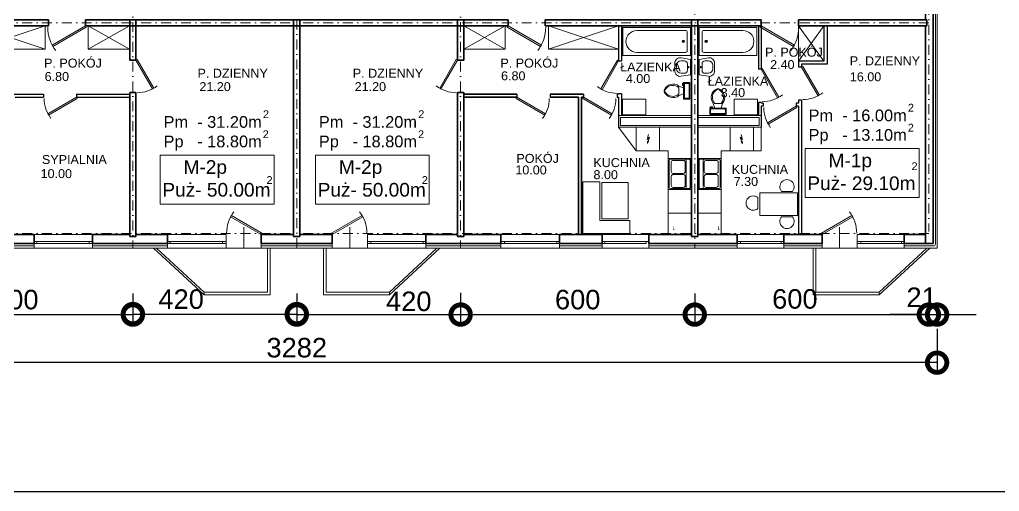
# Model space of a CAD drawing. Header units: millimetres. Extents: x 1319 to 32981, y -1505 to 15285.
# Drawn here: x 28264 to 30775, y 8233 to 9442 of the extents above; entities that cross this region are included whole.
import ezdxf

# ---------------------------------------------------------------- set-up
doc = ezdxf.new("R2010")
doc.units = ezdxf.units.MM
doc.header["$MEASUREMENT"] = 0
doc.header["$PDMODE"] = 2
doc.linetypes.add('DASHDOTX2', pattern=[50.8, 25.4, -12.7, 0, -12.7])
doc.layers.get('0').update_dxf_attribs({"lineweight": 5})
for name, color, linetype, lineweight in [('Ocieplenie', 6, 'Continuous', 5), ('Okna', 7, 'Continuous', 9), ('Okna c.', 7, 'Continuous', 5), ('OPIS', 7, 'Continuous', 9), ('Osie', 1, 'DASHDOTX2', 5), ('Piony', 1, 'Continuous', 18), ('Scianki', 34, 'Continuous', 25), ('Urządzenia', 160, 'Continuous', 5), ('Wymiary', 102, 'Continuous', 9), ('Wypełnienie', 7, 'Continuous', 5), ('Ściany k.', 7, 'Continuous', 35)]:
    doc.layers.add(name, color=color, linetype=linetype, lineweight=lineweight)
doc.layers.add('Ramka', color=7, linetype='Continuous', plot=False)
doc.styles.get("Standard").update_dxf_attribs({"font": 'ARIAL.TTF'})
doc.linetypes.add('BATTING', pattern='A,0.00254,-2.54,[134,ltypeshp.shx,S=2.54,R=0,X=-2.54,Y=0],-5.08,[134,ltypeshp.shx,S=2.54,R=180,X=2.54,Y=0],-2.54', length=10.16254)
doc.dimstyles.new('ISO-25', dxfattribs={"dimscale": 20, "dimtxt": 2.5, "dimasz": 5, "dimexe": 1.25, "dimexo": 0.625, "dimtad": 1, "dimtxsty": 'Standard', "dimblk": 'DOTSMALL', "dimcen": 2.5, "dimadec": 0, "dimazin": 0, "dimtfac": 1, "dimtmove": 0, "dimatfit": 3, "dimfxl": 0, "dimarcsym": 0})

# ---------------------------------------------------------------- blocks, each defined once
blk = doc.blocks.new('_DotSmall')
at = {"color": 0, "const_width": 0.5}
blk.add_lwpolyline([(-0.0625, 0, 1), (0.0625, 0, 1)], format="xyb", close=True, dxfattribs=at)
blk = doc.blocks.new('*D42')
at = {"layer": 'Defpoints', "color": 0}
for p in [(27333.2, 8665.6), (30615.2, 8662.3), (27333.2, 8562.7)]:
    blk.add_point(p, dxfattribs=at)
at = {"layer": 'Wymiary', "color": 0, "lineweight": -2}
for p, q in [((27333.2, 8653.1), (27333.2, 8537.7)), ((30615.2, 8649.8), (30615.2, 8537.7)), ((30615.2, 8562.7), (27333.2, 8562.7))]:
    blk.add_line(p, q, dxfattribs=at)
at = {"layer": 'Wymiary', "color": 0, "lineweight": -2, "xscale": 100, "yscale": 100, "zscale": 100, "rotation": 180}
blk.add_blockref('_DotSmall', (27333.2, 8562.7), dxfattribs=at)
at = {"layer": 'Wymiary', "color": 0, "lineweight": -2, "xscale": 100, "yscale": 100, "zscale": 100}
blk.add_blockref('_DotSmall', (30615.2, 8562.7), dxfattribs=at)
at = {"layer": 'Wymiary', "color": 0, "insert": (28974.2, 8600.8), "char_height": 50, "attachment_point": 5}
blk.add_mtext('3282', dxfattribs=at)
blk = doc.blocks.new('*D43')
at = {"layer": 'Defpoints', "color": 0}
for p in [(27954.2, 8774.1), (28554.2, 8752.6), (28554.2, 8686)]:
    blk.add_point(p, dxfattribs=at)
at = {"layer": 'Wymiary', "color": 0, "lineweight": -2}
for p, q in [((27954.2, 8761.6), (27954.2, 8661)), ((28554.2, 8740.1), (28554.2, 8661)), ((27954.2, 8686), (28554.2, 8686))]:
    blk.add_line(p, q, dxfattribs=at)
at = {"layer": 'Wymiary', "color": 0, "lineweight": -2, "xscale": 100, "yscale": 100, "zscale": 100, "rotation": 180}
blk.add_blockref('_DotSmall', (27954.2, 8686), dxfattribs=at)
at = {"layer": 'Wymiary', "color": 0, "lineweight": -2, "xscale": 100, "yscale": 100, "zscale": 100}
blk.add_blockref('_DotSmall', (28554.2, 8686), dxfattribs=at)
at = {"layer": 'Wymiary', "color": 0, "insert": (28254.2, 8724.1), "char_height": 50, "attachment_point": 5}
blk.add_mtext('600', dxfattribs=at)
blk = doc.blocks.new('Door - Right Hung 36 in.')
blk.add_lwpolyline([(-0.75, -1.3), (0, 0), (-31.18, 18), (-31.93, 16.7)], close=True)
blk.add_arc((0, 0), 36, 142.68987, 180)
blk = doc.blocks.new('*D53')
at = {"layer": 'Defpoints', "color": 0}
for p in [(29994.2, 8752.6), (30594.2, 8719.5), (30594.2, 8686)]:
    blk.add_point(p, dxfattribs=at)
at = {"layer": 'Wymiary', "color": 0, "lineweight": -2}
for p, q in [((29994.2, 8740.1), (29994.2, 8661)), ((30594.2, 8707), (30594.2, 8661)), ((29994.2, 8686), (30594.2, 8686))]:
    blk.add_line(p, q, dxfattribs=at)
at = {"layer": 'Wymiary', "color": 0, "lineweight": -2, "xscale": 100, "yscale": 100, "zscale": 100, "rotation": 180}
blk.add_blockref('_DotSmall', (29994.2, 8686), dxfattribs=at)
at = {"layer": 'Wymiary', "color": 0, "lineweight": -2, "xscale": 100, "yscale": 100, "zscale": 100}
blk.add_blockref('_DotSmall', (30594.2, 8686), dxfattribs=at)
at = {"layer": 'Wymiary', "color": 0, "insert": (30250.8, 8725.8), "char_height": 50, "attachment_point": 5}
blk.add_mtext('600', dxfattribs=at)
blk = doc.blocks.new('*D54')
at = {"layer": 'Defpoints', "color": 0}
for p in [(29394.2, 8754.4), (29994.2, 8752.6), (29994.2, 8686)]:
    blk.add_point(p, dxfattribs=at)
at = {"layer": 'Wymiary', "color": 0, "lineweight": -2}
for p, q in [((29394.2, 8741.9), (29394.2, 8661)), ((29994.2, 8740.1), (29994.2, 8661)), ((29394.2, 8686), (29994.2, 8686))]:
    blk.add_line(p, q, dxfattribs=at)
at = {"layer": 'Wymiary', "color": 0, "lineweight": -2, "xscale": 100, "yscale": 100, "zscale": 100, "rotation": 180}
blk.add_blockref('_DotSmall', (29394.2, 8686), dxfattribs=at)
at = {"layer": 'Wymiary', "color": 0, "lineweight": -2, "xscale": 100, "yscale": 100, "zscale": 100}
blk.add_blockref('_DotSmall', (29994.2, 8686), dxfattribs=at)
at = {"layer": 'Wymiary', "color": 0, "insert": (29694.2, 8724.1), "char_height": 50, "attachment_point": 5}
blk.add_mtext('600', dxfattribs=at)
blk = doc.blocks.new('*D55')
at = {"layer": 'Defpoints', "color": 0}
for p in [(28554.2, 8752.6), (28974.2, 8752.6), (28974.2, 8687.3)]:
    blk.add_point(p, dxfattribs=at)
at = {"layer": 'Wymiary', "color": 0, "lineweight": -2}
for p, q in [((28554.2, 8740.1), (28554.2, 8662.3)), ((28974.2, 8740.1), (28974.2, 8662.3)), ((28554.2, 8687.3), (28974.2, 8687.3))]:
    blk.add_line(p, q, dxfattribs=at)
at = {"layer": 'Wymiary', "color": 0, "lineweight": -2, "xscale": 100, "yscale": 100, "zscale": 100, "rotation": 180}
blk.add_blockref('_DotSmall', (28554.2, 8687.3), dxfattribs=at)
at = {"layer": 'Wymiary', "color": 0, "lineweight": -2, "xscale": 100, "yscale": 100, "zscale": 100}
blk.add_blockref('_DotSmall', (28974.2, 8687.3), dxfattribs=at)
at = {"layer": 'Wymiary', "color": 0, "insert": (28677.9, 8725.3), "char_height": 50, "attachment_point": 5}
blk.add_mtext('420', dxfattribs=at)
blk = doc.blocks.new('*D56')
at = {"layer": 'Defpoints', "color": 0}
for p in [(28974.2, 8752.6), (29394.2, 8754.4), (29394.2, 8686)]:
    blk.add_point(p, dxfattribs=at)
at = {"layer": 'Wymiary', "color": 0, "lineweight": -2}
for p, q in [((28974.2, 8740.1), (28974.2, 8661)), ((29394.2, 8741.9), (29394.2, 8661)), ((28974.2, 8686), (29394.2, 8686))]:
    blk.add_line(p, q, dxfattribs=at)
at = {"layer": 'Wymiary', "color": 0, "lineweight": -2, "xscale": 100, "yscale": 100, "zscale": 100, "rotation": 180}
blk.add_blockref('_DotSmall', (28974.2, 8686), dxfattribs=at)
at = {"layer": 'Wymiary', "color": 0, "lineweight": -2, "xscale": 100, "yscale": 100, "zscale": 100}
blk.add_blockref('_DotSmall', (29394.2, 8686), dxfattribs=at)
at = {"layer": 'Wymiary', "color": 0, "insert": (29261.2, 8719.7), "char_height": 50, "attachment_point": 5}
blk.add_mtext('420', dxfattribs=at)
blk = doc.blocks.new('Toilet - top')
for p, q in [((-10, -8.5), (-8, -8.5)), ((-10, -9.5), (-10, -8.5)), ((-7, -9.5), (-10, -9.5)), ((-8, -8.5), (-8, -8)), ((-7, -8), (-7, -9.5)), ((-4, -8), (-6, -14)), ((4, -8), (6, -14)), ((9.5, -6), (9.5, -2)), ((4, -14), (-4, -14))]:
    blk.add_line(p, q)
blk.add_lwpolyline([(10.5, -8), (10.5, 0), (-10.5, 0), (-10.5, -8)], close=True)
for points in [[(-9.5, -2), (-9.5, -6)], [(8.5, -1), (-8.5, -1)], [(-8.5, -7), (8.5, -7)]]:
    blk.add_lwpolyline(points)
for centre, radius, start, end in [((-8.6, -1.9), 0.884, 81.8699, 188.1301), ((-8.6, -6.1), 0.884, 171.8699, 278.1301), ((8.6, -1.9), 0.884, 351.8699, 98.1301), ((8.6, -6.1), 0.884, 261.8699, 8.1301), ((3.5, -21.6), 12.2, 141.4691, 247.9714), ((4.2, -21.8), 11.3, 136.3677, 238.9468), ((-3.5, -21.6), 12.2, 292.0284, 38.5307), ((-4.2, -21.8), 11.3, 301.053, 43.6321), ((0, -27.9), 4, 245.7318, 294.2682), ((0, -29), 4, 254.8605, 285.1395)]:
    blk.add_arc(centre, radius, start, end)
blk = doc.blocks.new('*D59')
at = {"layer": 'Defpoints', "color": 0}
for p in [(30615.2, 8717.8), (30594.2, 8713.3), (30615.2, 8686)]:
    blk.add_point(p, dxfattribs=at)
at = {"layer": 'Wymiary', "color": 0, "lineweight": -2}
for p, q in [((30594.2, 8700.8), (30594.2, 8661)), ((30615.2, 8705.3), (30615.2, 8661)), ((30594.2, 8686), (30494.2, 8686)), ((30594.2, 8686), (30615.2, 8686)), ((30615.2, 8686), (30715.2, 8686))]:
    blk.add_line(p, q, dxfattribs=at)
at = {"layer": 'Wymiary', "color": 0, "lineweight": -2, "xscale": 100, "yscale": 100, "zscale": 100}
blk.add_blockref('_DotSmall', (30594.2, 8686), dxfattribs=at)
at = {"layer": 'Wymiary', "color": 0, "lineweight": -2, "xscale": 100, "yscale": 100, "zscale": 100, "rotation": 180}
blk.add_blockref('_DotSmall', (30615.2, 8686), dxfattribs=at)
at = {"layer": 'Wymiary', "color": 0, "insert": (30575.6, 8730.5), "char_height": 50, "attachment_point": 5}
blk.add_mtext('21', dxfattribs=at)

msp = doc.modelspace()

# ---------------------------------------------------------------- linework, layer by layer
at = {"layer": 'Ocieplenie', "linetype": 'BATTING', "ltscale": 0.4}
msp.add_line((30611.036, 9465.249), (30611.036, 8866.881), dxfattribs=at)
at = {"layer": 'Ocieplenie'}
for p, q in [((30615.162, 8856.245), (30615.162, 9465.249)), ((28300.93, 8868.245), (28300.93, 8856.245)), ((28450.93, 8868.245), (28450.93, 8856.245)), ((28643.166, 8868.245), (28643.166, 8856.245)), ((28883.166, 8868.245), (28883.166, 8856.245)), ((29065.158, 8868.245), (29065.158, 8856.245)), ((29305.158, 8868.245), (29305.158, 8856.245)), ((29497.393, 8868.245), (29497.393, 8856.245)), ((29647.393, 8868.245), (29647.393, 8856.245)), ((29756.641, 8868.245), (29756.641, 8856.245)), ((29876.641, 8868.245), (29876.641, 8856.245)), ((30102.748, 8868.245), (30102.748, 8856.245)), ((30222.748, 8868.245), (30222.748, 8856.245)), ((30320.526, 8868.245), (30320.526, 8856.245)), ((30530.526, 8868.245), (30530.526, 8856.245)), ((28191.682, 8856.245), (28300.93, 8856.245)), ((28450.93, 8856.245), (28643.166, 8856.245)), ((28883.166, 8856.245), (29065.158, 8856.245)), ((29497.393, 8856.245), (29305.158, 8856.245)), ((29756.641, 8856.245), (29647.393, 8856.245)), ((30102.748, 8856.245), (29876.641, 8856.245)), ((30320.526, 8856.245), (30222.748, 8856.245)), ((30615.162, 8856.245), (30530.526, 8856.245))]:
    msp.add_line(p, q, dxfattribs=at)
at = {"layer": 'Ocieplenie', "linetype": 'BATTING', "ltscale": 0.5}
for p, q in [((28191.682, 8861.881), (28300.93, 8861.881)), ((28450.93, 8861.881), (28643.166, 8861.881)), ((28883.166, 8861.881), (29065.158, 8861.881)), ((29305.158, 8861.881), (29497.393, 8861.881)), ((29647.393, 8861.881), (29756.641, 8861.881)), ((29876.641, 8861.881), (30102.748, 8861.881)), ((30222.748, 8861.881), (30320.526, 8861.881)), ((30530.526, 8861.881), (30606.036, 8861.881))]:
    msp.add_line(p, q, dxfattribs=at)
at = {"layer": 'Ocieplenie', "linetype": 'BATTING', "ltscale": 0.4}
msp.add_arc((30606.036, 8866.881), 5, 270, 0, dxfattribs=at)
at = {"layer": 'Okna'}
for p, q in [((28883.166, 8856.245), (28793.166, 8856.245)), ((29065.158, 8856.245), (29155.158, 8856.245)), ((30320.526, 8856.245), (30410.526, 8856.245))]:
    msp.add_line(p, q, dxfattribs=at)
at = {"layer": 'Okna c.'}
for p, q in [((28300.93, 8891.245), (28450.93, 8891.245)), ((28643.166, 8891.245), (28793.166, 8891.245)), ((28793.166, 8891.245), (28793.166, 8856.245)), ((28838.166, 8910.548), (28838.166, 8856.245)), ((29110.158, 8910.548), (29110.158, 8856.245)), ((29305.158, 8891.245), (29155.158, 8891.245)), ((29155.158, 8891.245), (29155.158, 8856.245)), ((29647.393, 8891.245), (29497.393, 8891.245)), ((29876.641, 8891.245), (29756.641, 8891.245)), ((30222.748, 8891.245), (30102.748, 8891.245)), ((30365.526, 8910.548), (30365.526, 8856.245)), ((30410.526, 8891.245), (30410.526, 8856.245)), ((30530.526, 8891.245), (30410.526, 8891.245)), ((28300.93, 8873.245), (28450.93, 8873.245)), ((28300.93, 8868.245), (28450.93, 8868.245)), ((28307.704, 8873.245), (28307.704, 8868.245)), ((28442.04, 8873.245), (28442.04, 8868.245)), ((28643.166, 8873.245), (28793.166, 8873.245)), ((28643.166, 8868.245), (28793.166, 8868.245)), ((28649.94, 8873.245), (28649.94, 8868.245)), ((28784.276, 8873.245), (28784.276, 8868.245)), ((29305.158, 8873.245), (29155.158, 8873.245)), ((29305.158, 8868.245), (29155.158, 8868.245)), ((29164.048, 8873.245), (29164.048, 8868.245)), ((29298.384, 8873.245), (29298.384, 8868.245)), ((29647.393, 8873.245), (29497.393, 8873.245)), ((29647.393, 8868.245), (29497.393, 8868.245)), ((29506.284, 8873.245), (29506.284, 8868.245)), ((29640.619, 8873.245), (29640.619, 8868.245)), ((29876.641, 8873.245), (29756.641, 8873.245)), ((29869.868, 8868.245), (29756.641, 8868.245)), ((29763.547, 8873.245), (29763.547, 8868.245)), ((29869.868, 8873.245), (29869.868, 8868.245)), ((30222.748, 8873.245), (30102.748, 8873.245)), ((30222.748, 8868.245), (30102.748, 8868.245)), ((30111.638, 8873.245), (30111.638, 8868.245)), ((30215.974, 8873.245), (30215.974, 8868.245)), ((30530.526, 8873.245), (30410.526, 8873.245)), ((30530.526, 8868.245), (30410.526, 8868.245)), ((30419.416, 8873.245), (30419.416, 8868.245)), ((30523.752, 8873.245), (30523.752, 8868.245)), ((28300.93, 8856.245), (28450.93, 8856.245)), ((28607.414, 8856.245), (28736.76, 8736.245)), ((28614.766, 8856.245), (28736.76, 8743.065)), ((28643.166, 8856.245), (28793.166, 8856.245)), ((28898.981, 8743.245), (28898.981, 8856.245)), ((28905.981, 8736.245), (28905.981, 8856.245)), ((29042.342, 8736.245), (29042.342, 8856.245)), ((29049.342, 8743.245), (29049.342, 8856.245)), ((29305.158, 8856.245), (29155.158, 8856.245)), ((29340.91, 8856.245), (29211.564, 8736.245)), ((29333.558, 8856.245), (29211.564, 8743.065)), ((29647.393, 8856.245), (29497.393, 8856.245)), ((29876.641, 8856.245), (29756.641, 8856.245)), ((30222.748, 8856.245), (30102.748, 8856.245)), ((30297.711, 8736.245), (30297.711, 8856.245)), ((30304.711, 8743.245), (30304.711, 8856.245)), ((30530.526, 8856.245), (30410.526, 8856.245)), ((30596.278, 8856.245), (30466.932, 8736.245)), ((30588.926, 8856.245), (30466.932, 8743.065)), ((28736.76, 8743.245), (28898.981, 8743.245)), ((29211.564, 8743.245), (29049.342, 8743.245)), ((30466.932, 8743.245), (30304.711, 8743.245)), ((28736.76, 8736.245), (28905.981, 8736.245)), ((29211.564, 8736.245), (29042.342, 8736.245)), ((30466.932, 8736.245), (30297.711, 8736.245))]:
    msp.add_line(p, q, dxfattribs=at)
at = {"layer": 'Osie'}
for p, q in [((28554.162, 10454.245), (28554.162, 8856.245)), ((29394.162, 10454.245), (29394.162, 8856.245)), ((29994.162, 10192.245), (29994.162, 8856.245)), ((30594.162, 10192.245), (30594.162, 8899.245)), ((28974.162, 9442.245), (28974.162, 8856.245)), ((27354.162, 9434.245), (28982.162, 9434.245)), ((30594.162, 9434.245), (28966.162, 9434.245)), ((27354.162, 8894.245), (28966.162, 8894.245)), ((30594.162, 8894.245), (28982.162, 8894.245))]:
    msp.add_line(p, q, dxfattribs=at)
at = {"layer": 'Piony'}
for p, q in [((29799.162, 9196.245), (29986.162, 9196.245)), ((29804.162, 9191.245), (29986.162, 9191.245)), ((29804.162, 9191.245), (29804.162, 9171.245)), ((30164.162, 9196.245), (30002.162, 9196.245)), ((30159.162, 9191.245), (30002.162, 9191.245)), ((30159.162, 9191.245), (30159.162, 9171.245)), ((29799.162, 9166.245), (29986.162, 9166.245)), ((29804.162, 9171.245), (29986.162, 9171.245)), ((30159.162, 9171.245), (30002.162, 9171.245)), ((30164.162, 9166.245), (30002.162, 9166.245))]:
    msp.add_line(p, q, dxfattribs=at)
at = {"layer": 'Ramka'}
msp.add_lwpolyline([(22989.98, 8232.53), (32980.628, 8232.53), (32980.628, 15285.103), (22989.98, 15285.103)], close=True, dxfattribs=at)
at = {"layer": 'Scianki'}
for p, q in [((29799.162, 9426.245), (29799.162, 9336.293)), ((29806.162, 9426.245), (29806.162, 9336.293)), ((30157.162, 9426.245), (30157.162, 9315.156)), ((30164.162, 9426.245), (30164.162, 9315.156)), ((30325.162, 9426.245), (30325.162, 9336.245)), ((30333.162, 9426.245), (30333.162, 9328.245)), ((29799.162, 9336.293), (29806.162, 9336.293)), ((30325.162, 9336.245), (30260.162, 9336.245)), ((30260.162, 9336.245), (30260.162, 9320.79)), ((30268.162, 9320.79), (30260.162, 9320.79)), ((30333.162, 9328.245), (30268.162, 9328.245)), ((30268.162, 9328.245), (30268.162, 9320.79)), ((30164.162, 9315.156), (30157.162, 9315.156)), ((28239.293, 9251.245), (28325.032, 9251.245)), ((28252.162, 9243.245), (28325.032, 9243.245)), ((28325.032, 9251.245), (28325.032, 9243.245)), ((28410.032, 9251.245), (28546.162, 9251.245)), ((28410.032, 9251.245), (28410.032, 9243.245)), ((28410.032, 9243.245), (28546.162, 9243.245)), ((29538.291, 9251.245), (29538.291, 9243.245)), ((29623.291, 9251.245), (29623.291, 9243.245)), ((29709.031, 9251.245), (29709.031, 9243.245)), ((29795.031, 9251.245), (29795.031, 9243.245)), ((29795.031, 9251.245), (29799.162, 9251.245)), ((29795.031, 9243.245), (29799.162, 9243.245)), ((29799.162, 9253.156), (29806.162, 9253.156)), ((29799.162, 9253.156), (29799.162, 9251.245)), ((29799.162, 9243.245), (29799.162, 9166.245)), ((29806.162, 9253.156), (29806.162, 9196.245)), ((30157.162, 9230.156), (30157.162, 9196.245)), ((30164.162, 9230.156), (30157.162, 9230.156)), ((30164.162, 9230.156), (30164.162, 9228.245)), ((30169.293, 9228.245), (30164.162, 9228.245)), ((30169.293, 9220.245), (30164.162, 9220.245)), ((30164.162, 9220.245), (30164.162, 9166.245)), ((30169.293, 9228.245), (30169.293, 9220.245)), ((30254.293, 9228.245), (30254.293, 9220.245)), ((30260.162, 9228.245), (30254.293, 9228.245)), ((30260.162, 9220.245), (30254.293, 9220.245)), ((30260.162, 9235.79), (30260.162, 9228.245)), ((30268.162, 9235.79), (30260.162, 9235.79)), ((30260.162, 9220.245), (30260.162, 8891.245)), ((30268.162, 9235.79), (30268.162, 8891.245)), ((30268.162, 9235.79), (30268.162, 9233.879))]:
    msp.add_line(p, q, dxfattribs=at)
at = {"layer": 'Urządzenia'}
for p, q in [((28149.162, 9366.245), (28329.162, 9426.245)), ((28149.162, 9426.245), (28329.162, 9366.245)), ((28439.811, 9426.245), (28545.928, 9366.245)), ((28439.811, 9366.245), (28545.928, 9426.245)), ((29508.512, 9366.245), (29402.396, 9426.245)), ((29508.512, 9426.245), (29402.396, 9366.245)), ((29799.162, 9426.245), (29619.162, 9366.245)), ((29799.162, 9366.245), (29619.162, 9426.245)), ((30325.162, 9426.245), (30260.162, 9336.245)), ((30260.162, 9426.245), (30325.162, 9336.245)), ((30260.162, 9370.876), (30260.162, 9426.245)), ((29966.883, 9386.445), (29962.883, 9386.445)), ((29964.883, 9384.445), (29964.883, 9388.445)), ((30021.441, 9386.445), (30025.441, 9386.445)), ((30023.441, 9384.445), (30023.441, 9388.445)), ((30260.162, 9336.245), (30260.162, 9370.876)), ((29983.002, 9340.353), (29959.179, 9344.513)), ((30005.322, 9340.353), (30029.145, 9344.513)), ((29943.476, 9329.99), (29943.28, 9320.854)), ((29943.401, 9311.718), (29943.28, 9320.854)), ((29947.562, 9320.837), (29947.544, 9316.314)), ((29947.562, 9320.837), (29947.581, 9325.36)), ((29967.787, 9336.798), (29959.147, 9336.833)), ((29975.368, 9312.36), (29975.402, 9320.723)), ((29975.436, 9329.086), (29975.402, 9320.723)), ((29983.002, 9301.059), (29983.002, 9340.353)), ((30005.322, 9301.059), (30005.322, 9340.353)), ((30012.888, 9329.086), (30012.922, 9320.723)), ((30012.956, 9312.36), (30012.922, 9320.723)), ((30020.536, 9336.798), (30029.176, 9336.833)), ((30040.761, 9320.837), (30040.743, 9325.36)), ((30040.761, 9320.837), (30040.78, 9316.314)), ((30044.848, 9329.99), (30045.044, 9320.854)), ((30044.922, 9311.718), (30045.044, 9320.854)), ((29983.002, 9301.059), (29958.985, 9297.067)), ((29967.656, 9304.712), (29959.016, 9304.747)), ((30005.322, 9301.059), (30029.338, 9297.067)), ((30020.667, 9304.712), (30029.307, 9304.747)), ((29843.863, 9106.245), (29799.162, 9166.245)), ((29843.863, 9166.245), (29843.863, 9106.245)), ((29903.863, 9166.245), (29903.863, 9106.245)), ((30085.162, 9166.245), (30085.162, 9106.245)), ((30145.162, 9166.245), (30145.162, 9106.245)), ((30164.162, 9166.245), (30164.162, 9106.245)), ((29875.583, 9147.65), (29872.426, 9134.723)), ((29872.426, 9134.723), (29878.109, 9140.714)), ((29878.109, 9140.714), (29872.741, 9124.633)), ((30110.916, 9140.714), (30116.284, 9124.633)), ((30116.6, 9134.723), (30110.916, 9140.714)), ((30113.442, 9147.65), (30116.6, 9134.723)), ((29872.741, 9124.633), (29873.399, 9130.89)), ((29875.937, 9129.94), (29872.741, 9124.633)), ((29873.399, 9130.89), (29875.937, 9129.94)), ((30115.626, 9130.89), (30113.088, 9129.94)), ((30113.088, 9129.94), (30116.284, 9124.633)), ((30116.284, 9124.633), (30115.626, 9130.89)), ((29843.863, 9106.245), (29926.162, 9106.245)), ((29926.162, 9106.245), (29926.162, 8891.245)), ((30062.162, 9106.245), (30062.162, 8891.245)), ((30164.162, 9106.245), (30062.162, 9106.245)), ((29926.162, 9086.245), (29926.162, 9006.95)), ((29985.633, 9086.245), (29926.162, 9086.245)), ((29928.641, 9081.289), (29928.641, 9011.905)), ((29979.687, 9084.262), (29931.614, 9084.262)), ((29934.092, 9053.056), (29934.092, 9076.349)), ((29939.047, 9081.304), (29964.819, 9081.304)), ((29969.774, 9076.349), (29969.774, 9053.056)), ((29972.252, 9011.905), (29972.252, 9081.289)), ((29982.66, 9011.905), (29982.66, 9081.289)), ((29984.642, 9006.95), (29984.642, 9086.245)), ((29985.633, 9006.95), (29985.633, 9086.245)), ((30002.69, 9006.95), (30002.69, 9086.245)), ((30002.69, 9086.245), (30062.162, 9086.245)), ((30003.681, 9006.95), (30003.681, 9086.245)), ((30005.664, 9011.905), (30005.664, 9081.289)), ((30008.637, 9084.262), (30056.709, 9084.262)), ((30016.071, 9011.905), (30016.071, 9081.289)), ((30018.549, 9076.349), (30018.549, 9053.056)), ((30049.276, 9081.304), (30023.505, 9081.304)), ((30054.232, 9053.056), (30054.232, 9076.349)), ((30059.683, 9081.289), (30059.683, 9011.905)), ((30062.162, 9086.245), (30062.162, 9006.95)), ((29934.092, 9017.109), (29934.092, 9040.402)), ((29964.819, 9048.1), (29939.047, 9048.1)), ((29939.047, 9045.358), (29964.819, 9045.358)), ((29969.774, 9040.402), (29969.774, 9017.109)), ((30018.549, 9040.402), (30018.549, 9017.109)), ((30023.505, 9048.1), (30049.276, 9048.1)), ((30049.276, 9045.358), (30023.505, 9045.358)), ((30054.232, 9017.109), (30054.232, 9040.402)), ((29926.162, 9006.95), (29985.633, 9006.95)), ((29931.614, 9008.932), (29969.279, 9008.932)), ((29964.819, 9012.153), (29939.047, 9012.153)), ((29979.687, 9008.932), (29969.279, 9008.932)), ((30062.162, 9006.95), (30002.69, 9006.95)), ((30008.637, 9008.932), (30019.045, 9008.932)), ((30056.709, 9008.932), (30019.045, 9008.932)), ((30023.505, 9012.153), (30049.276, 9012.153)), ((30244.558, 9001.939), (30216.531, 9001.939)), ((30155.989, 8985.821), (30155.989, 8957.794)), ((29926.162, 8946.245), (29986.162, 8946.245)), ((30062.162, 8946.245), (30002.162, 8946.245)), ((30244.558, 8936.863), (30216.531, 8936.863))]:
    msp.add_line(p, q, dxfattribs=at)
for points in [[(28149.162, 9426.245), (28329.162, 9426.245), (28329.162, 9366.245), (28149.162, 9366.245)], [(28439.811, 9426.245), (28545.928, 9426.245), (28545.928, 9366.245), (28439.811, 9366.245)], [(29508.512, 9426.245), (29402.396, 9426.245), (29402.396, 9366.245), (29508.512, 9366.245)], [(29799.162, 9426.245), (29619.162, 9426.245), (29619.162, 9366.245), (29799.162, 9366.245)], [(29982.883, 9422.445), (29982.883, 9350.445), (29809.62, 9350.445), (29809.62, 9422.445)], [(30005.441, 9422.445), (30005.441, 9350.445), (30153.704, 9350.445), (30153.704, 9422.445)], [(29868.64, 9198.551), (29808.64, 9198.551), (29808.64, 9238.551), (29868.64, 9238.551)], [(30155.093, 9198.551), (30095.093, 9198.551), (30095.093, 9238.551), (30155.093, 9238.551)], [(28623.951, 9094.722), (28915.931, 9094.722), (28915.931, 8969.074), (28623.951, 8969.074)], [(29021.951, 9094.722), (29313.932, 9094.722), (29313.932, 8969.074), (29021.951, 8969.074)], [(30277.001, 9111.487), (30568.981, 9111.487), (30568.981, 8985.838), (30277.001, 8985.838)], [(30257.646, 8998.266), (30160.646, 8998.266), (30160.646, 8940.266), (30257.646, 8940.266)]]:
    msp.add_lwpolyline(points, close=True, dxfattribs=at)
for points in [[(29845.62, 9414.445), (29970.883, 9414.445)], [(29974.883, 9410.445), (29974.883, 9362.445)], [(30013.441, 9410.445), (30013.441, 9362.445)], [(30117.704, 9414.445), (30017.441, 9414.445)], [(29970.883, 9358.445), (29845.62, 9358.445)], [(30017.441, 9358.445), (30117.704, 9358.445)], [(29750.714, 8927.287), (29750.714, 9026.49), (29707.714, 9026.49), (29707.714, 8927.287)], [(29707.714, 8927.287), (29707.714, 8894.287), (29827.764, 8894.287), (29827.764, 8927.287), (29750.714, 8927.287)]]:
    msp.add_lwpolyline(points, dxfattribs=at)
for centre, radius in [((29964.883, 9386.445), 3), ((29964.883, 9386.445), 2), ((30023.441, 9386.445), 3), ((30023.441, 9386.445), 2), ((29978.179, 9320.435), 1.634), ((30010.145, 9320.435), 1.634)]:
    msp.add_circle(centre, radius, dxfattribs=at)
for centre, radius, start, end in [((29845.62, 9386.445), 28, 90, 270), ((29971.383, 9410.945), 3.536, 351.8699, 98.1301), ((30016.941, 9410.945), 3.536, 81.8699, 188.1301), ((30117.704, 9386.445), 28, 270, 90), ((29956.799, 9331.335), 13.391, 79.761667, 185.767131), ((29971.383, 9361.945), 3.536, 261.8699, 8.1301), ((29971.383, 9361.945), 3.536, 261.8699, 8.1301), ((29971.383, 9361.945), 3.536, 261.8699, 8.1301), ((30016.941, 9361.945), 3.536, 171.8699, 278.1301), ((30016.941, 9361.945), 3.536, 171.8699, 278.1301), ((30031.525, 9331.335), 13.391, 354.232869, 100.238333), ((29959.064, 9316.267), 11.52, 179.766122, 269.766122), ((29959.1, 9325.313), 11.52, 89.766122, 179.766122), ((29967.756, 9329.118), 7.68, 359.766122, 89.766122), ((30020.567, 9329.118), 7.68, 90.233878, 180.233878), ((30029.223, 9325.313), 11.52, 0.233878, 90.233878), ((30029.26, 9316.267), 11.52, 270.233878, 0.233878), ((29956.713, 9310.263), 13.391, 173.765112, 279.770576), ((29967.688, 9312.392), 7.68, 269.766122, 359.766122), ((30020.636, 9312.392), 7.68, 180.233878, 270.233878), ((30031.611, 9310.263), 13.391, 260.229424, 6.234888), ((29939.047, 9076.349), 4.955, 89.995824, 180), ((29964.819, 9076.349), 4.956, 359.999148, 90.001732), ((30008.637, 9081.289), 2.974, 89.995911, 179.99909), ((30019.045, 9081.289), 2.974, 90.005856, 179.99909), ((30023.505, 9076.349), 4.956, 89.998268, 180.000852), ((30049.276, 9076.349), 4.955, 0, 90.004176), ((30056.709, 9081.289), 2.974, 0.000917, 89.996266), ((29939.047, 9053.056), 4.956, 180, 270.004152), ((29964.819, 9053.056), 4.956, 269.998251, 359.99867), ((30023.505, 9053.056), 4.956, 180.00133, 270.001749), ((30023.505, 9040.402), 4.956, 89.998268, 180.000852), ((30049.276, 9053.056), 4.956, 269.995848, 0), ((30049.276, 9040.402), 4.955, 0, 90.004176), ((30023.505, 9017.109), 4.956, 180.00133, 270.001749), ((30049.276, 9017.109), 4.956, 269.995848, 0), ((30230.545, 9013.838), 18.384, 319.664431, 220.335569), ((30008.637, 9011.905), 2.973, 179.997259, 270.004071), ((30019.045, 9011.905), 2.974, 179.997259, 269.994154), ((30056.709, 9011.905), 2.973, 270.003744, 0.002744), ((30144.09, 8971.808), 18.384, 49.664431, 310.335569), ((30230.545, 8924.964), 18.384, 139.664431, 40.335569)]:
    msp.add_arc(centre, radius, start, end, dxfattribs=at)
at = {"layer": 'Urządzenia', "extrusion": (0, 0, -1)}
for centre, major_axis, start_param, end_param in [((29931.614, 9081.289), (-2.103, 2.103), 5.49780315, 7.0685183), ((29969.279, 9081.289), (-2.103, 2.103), 0.78550037, 2.35617861), ((29979.687, 9081.289), (-2.103, 2.103), 0.7853268, 2.35617861), ((29939.047, 9040.402), (3.504, 3.504), 3.92699082, 5.49786003), ((29964.819, 9040.402), (-3.504, 3.504), 0.78536793, 2.35620936), ((29939.047, 9017.109), (3.504, 3.504), 2.35612202, 3.92699082), ((29964.819, 9017.109), (3.504, 3.504), 0.78542138, 2.35622502), ((29931.614, 9011.905), (2.103, 2.103), 2.35625984, 3.92703871), ((29969.279, 9011.905), (-2.103, 2.103), 2.35614665, 3.92688879), ((29979.687, 9011.905), (-2.102, 2.102), 2.35614665, 3.92706187)]:
    msp.add_ellipse(centre, major_axis=major_axis, ratio=1, start_param=start_param, end_param=end_param, dxfattribs=at)
at = {"layer": 'Wypełnienie'}
for p, q in [((28736.76, 8736.245), (28736.76, 8743.245)), ((29211.564, 8736.245), (29211.564, 8743.245)), ((30466.932, 8736.245), (30466.932, 8743.245))]:
    msp.add_line(p, q, dxfattribs=at)
msp.add_lwpolyline([(29823.893, 8931.809), (29823.893, 9024.541), (29755.893, 9024.541), (29755.893, 8931.809)], close=True, dxfattribs=at)
at = {"layer": 'Ściany k.'}
for p, q in [((27784.162, 9442.245), (28337.643, 9442.245)), ((28337.643, 9442.245), (28337.643, 9426.245)), ((28432.643, 9442.245), (28982.162, 9442.245)), ((28432.643, 9442.245), (28432.643, 9426.245)), ((28546.162, 9442.245), (28546.162, 9338.229)), ((28562.162, 9442.245), (28562.162, 9338.229)), ((28966.162, 9442.245), (28966.162, 8891.245)), ((29515.681, 9442.245), (28982.162, 9442.245)), ((28982.162, 9442.245), (28982.162, 8891.245)), ((29386.162, 9442.245), (29386.162, 9338.229)), ((29402.162, 9442.245), (29402.162, 9338.229)), ((29515.681, 9442.245), (29515.681, 9426.245)), ((30164.162, 9442.245), (29610.681, 9442.245)), ((29610.681, 9442.245), (29610.681, 9426.245)), ((29986.162, 9442.245), (29986.162, 8891.245)), ((30002.162, 9442.245), (30002.162, 8891.245)), ((30164.162, 9442.245), (30164.162, 9426.245)), ((30585.162, 9442.245), (30260.162, 9442.245)), ((30260.162, 9442.245), (30260.162, 9426.245)), ((30585.162, 9465.249), (30585.162, 9442.245)), ((30585.162, 9442.245), (30589.162, 9442.245)), ((30589.162, 9442.245), (30589.162, 9426.245)), ((30605.162, 9465.249), (30605.162, 8868.245)), ((27946.162, 9426.245), (28337.643, 9426.245)), ((28432.643, 9426.245), (28546.162, 9426.245)), ((28546.162, 9426.245), (28966.162, 9426.245)), ((29402.162, 9426.245), (28966.162, 9426.245)), ((29515.681, 9426.245), (29402.162, 9426.245)), ((29986.162, 9426.245), (29610.681, 9426.245)), ((29806.162, 9426.245), (29986.162, 9426.245)), ((30164.162, 9426.245), (29986.162, 9426.245)), ((30585.162, 9426.245), (30260.162, 9426.245)), ((30585.162, 9426.245), (30585.162, 8868.245)), ((30589.162, 9426.245), (30585.162, 9426.245)), ((28562.162, 9338.229), (28546.162, 9338.229)), ((29386.162, 9338.229), (29402.162, 9338.229)), ((28546.162, 9255.092), (28546.162, 8891.245)), ((28562.162, 9255.092), (28546.162, 9255.092)), ((28562.162, 9255.092), (28562.162, 8891.245)), ((29386.162, 9255.092), (29386.162, 8891.245)), ((29386.162, 9255.092), (29402.162, 9255.092)), ((29402.162, 9255.092), (29402.162, 8891.245)), ((29538.291, 9251.245), (29402.162, 9251.245)), ((29538.291, 9243.245), (29402.162, 9243.245)), ((29709.031, 9251.245), (29623.291, 9251.245)), ((29696.162, 9243.245), (29623.291, 9243.245)), ((29696.162, 9243.245), (29696.162, 8891.245)), ((29704.162, 9243.245), (29704.162, 8891.245)), ((29709.031, 9243.245), (29704.162, 9243.245)), ((28191.682, 8891.245), (28300.93, 8891.245)), ((28300.93, 8891.245), (28300.93, 8868.245)), ((28450.93, 8891.245), (28546.162, 8891.245)), ((28450.93, 8891.245), (28450.93, 8868.245)), ((28546.162, 8891.245), (28546.162, 8886.448)), ((28562.162, 8886.448), (28562.162, 8891.245)), ((28562.162, 8891.245), (28643.166, 8891.245)), ((28643.166, 8891.245), (28643.166, 8868.245)), ((28883.166, 8891.245), (28966.162, 8891.245)), ((28883.166, 8891.245), (28883.166, 8868.245)), ((28966.162, 8891.245), (28955.909, 8891.245)), ((28966.162, 8891.245), (28966.162, 8886.448)), ((28982.162, 8886.448), (28982.162, 8891.245)), ((28982.162, 8891.245), (28992.414, 8891.245)), ((29065.158, 8891.245), (28982.162, 8891.245)), ((29065.158, 8891.245), (29065.158, 8868.245)), ((29305.158, 8891.245), (29305.158, 8868.245)), ((29386.162, 8891.245), (29305.158, 8891.245)), ((29386.162, 8891.245), (29375.909, 8891.245)), ((29386.162, 8891.245), (29386.162, 8886.448)), ((29402.162, 8891.245), (29412.414, 8891.245)), ((29497.393, 8891.245), (29402.162, 8891.245)), ((29402.162, 8886.448), (29402.162, 8891.245)), ((29497.393, 8891.245), (29497.393, 8868.245)), ((29647.393, 8891.245), (29647.393, 8868.245)), ((29756.641, 8891.245), (29647.393, 8891.245)), ((29756.641, 8891.245), (29756.641, 8868.245)), ((29876.641, 8891.245), (29876.641, 8868.245)), ((29986.162, 8891.245), (29876.641, 8891.245)), ((29986.162, 8891.245), (29975.909, 8891.245)), ((29986.162, 8891.245), (29986.162, 8886.448)), ((30102.748, 8891.245), (30002.162, 8891.245)), ((30002.162, 8886.448), (30002.162, 8891.245)), ((30002.162, 8891.245), (30012.414, 8891.245)), ((30102.748, 8891.245), (30102.748, 8868.245)), ((30222.748, 8891.245), (30222.748, 8868.245)), ((30320.526, 8891.245), (30222.748, 8891.245)), ((30320.526, 8891.245), (30320.526, 8868.245)), ((30585.162, 8891.245), (30530.526, 8891.245)), ((30530.526, 8891.245), (30530.526, 8868.245)), ((28191.682, 8868.245), (28300.93, 8868.245)), ((28450.93, 8868.245), (28643.166, 8868.245)), ((28546.162, 8886.448), (28562.162, 8886.448)), ((28883.166, 8868.245), (29065.158, 8868.245)), ((28966.162, 8886.448), (28982.162, 8886.448)), ((29305.158, 8868.245), (29497.393, 8868.245)), ((29386.162, 8886.448), (29402.162, 8886.448)), ((29647.393, 8868.245), (29756.641, 8868.245)), ((29876.641, 8868.245), (30102.748, 8868.245)), ((29986.162, 8886.448), (30002.162, 8886.448)), ((30222.748, 8868.245), (30320.526, 8868.245)), ((30530.526, 8868.245), (30605.162, 8868.245))]:
    msp.add_line(p, q, dxfattribs=at)

# ---------------------------------------------------------------- block references
for p, xscale, yscale, zscale, rotation in [((28434.696, 9422.689), -2.7376, 2.7376, 2.7376, 180), ((29513.628, 9422.689), 2.7376, 2.7376, 2.7376, 180), ((30162.109, 9422.689), 2.7376, 2.7376, 2.7376, 180), ((28565.227, 9339.999), -2.36, 2.36, 2.36, 270), ((29383.096, 9339.999), 2.36, 2.36, 2.36, 90), ((29796.096, 9338.063), 2.36, 2.36, 2.36, 90), ((30167.227, 9316.926), -2.36, 2.36, 2.36, 270), ((30271.227, 9322.56), -2.36, 2.36, 2.36, 270), ((28411.802, 9240.179), -2.36, 2.36, 2.36, 180), ((29536.521, 9240.179), 2.36, 2.36, 2.36, 180), ((29707.261, 9240.179), 2.36, 2.36, 2.36, 180), ((30256.063, 9217.179), -2.36, 2.36, 2.36, 180)]:
    msp.add_blockref('Door - Right Hung 36 in.', p, dxfattribs=dict(xscale=xscale, yscale=yscale, zscale=zscale, rotation=rotation))
at = {"yscale": 2.518592, "zscale": 2.518592}
for p, xscale in [((28885.055, 8894.517), 2.518592), ((29063.269, 8894.517), -2.518592), ((30318.637, 8894.517), -2.518592)]:
    msp.add_blockref('Door - Right Hung 36 in.', p, dxfattribs=dict(at, xscale=xscale))
at = {"layer": 'Urządzenia', "yscale": 2, "zscale": 2}
for p, xscale, rotation in [((29981.593, 9259.731), 2, 270.0000000000002), ((30053.571, 9199.345), -2, 180)]:
    msp.add_blockref('Toilet - top', p, dxfattribs=dict(at, xscale=xscale, rotation=rotation))

# ---------------------------------------------------------------- texts
at = {"lineweight": 18}
for s, height, p in [('2', 20, (30540.519, 9206.561)), ('2', 20, (28887.469, 9189.796)), ('2', 20, (29285.47, 9189.796)), ('2', 20, (30540.142, 9155.271)), ('2', 20, (28887.092, 9138.507)), ('2', 20, (29285.092, 9138.507)), ('2', 20, (30549.777, 9056.528)), ('2', 20, (28896.727, 9020.931)), ('2', 20, (29294.727, 9020.931)), ('L', 10, (29937.053, 8902.511)), ('L', 10, (30052.68, 8902.511))]:
    msp.add_text(s, height=height, dxfattribs=at).set_placement(p)
at = {"layer": 'OPIS', "attachment_point": 1}
for s, insert, char_height, width in [('{\\fArial|b0|i0|c238|p34;Pm  - 31.20m\\PPp   - 18.80m}', (28632.811, 9195.013), 30, 285.9913), ('{\\fArial|b0|i0|c238|p34;Pm  - 31.20m\\PPp   - 18.80m}', (29030.812, 9195.013), 30, 285.9913), ('{\\fArial|b0|i0|c238|p34;Pm  - 16.00m\\PPp   - 13.10m}', (30285.861, 9211.778), 30, 285.9913), ('{\\fArial|b0|i0|c238|p34;    M-1p\\PPuż- 29.10m}', (30282.755, 9098.656), 35, 296.2022), ('{\\fArial|b0|i0|c238|p34;    M-2p\\PPuż- 50.00m}', (28629.705, 9081.892), 35, 296.2022), ('{\\fArial|b0|i0|c238|p34;    M-2p\\PPuż- 50.00m}', (29027.706, 9081.892), 35, 296.2022)]:
    msp.add_mtext(s, dxfattribs=dict(at, insert=insert, char_height=char_height, width=width))
at = {"layer": 'Wypełnienie'}
for s, p in [('P. POKÓJ', (30174.244, 9347.261)), ('P. POKÓJ', (28326.547, 9319.412)), ('P. POKÓJ', (29496.246, 9319.412)), ('P. DZIENNY', (30391.354, 9325.229)), ('P. DZIENNY', (28719.778, 9293.337)), ('P. DZIENNY', (29117.778, 9293.337)), ('ŁAZIENKA', (29803.126, 9309.389)), ('2.40', (30187.358, 9315.523)), ('6.80', (28328.027, 9284.98)), ('6.80', (29497.795, 9286.768)), ('4.00', (29817.536, 9279.75)), ('ŁAZIENKA', (30027.384, 9273.28)), ('16.00', (30391.74, 9284.312)), ('21.20', (28724.677, 9258.981)), ('21.20', (29122.678, 9258.981)), ('3.40', (30060.769, 9243.641)), ('SYPIALNIA', (28321.09, 9072.116)), ('POKÓJ', (29537.128, 9075.009)), ('10.00', (29534.412, 9045.369)), ('KUCHNIA', (29734.393, 9064.197)), ('KUCHNIA', (30088.813, 9046.837)), ('10.00', (28317.737, 9035.951)), ('8.00', (29734.619, 9033.267)), ('7.30', (30093.992, 9015.908))]:
    msp.add_text(s, height=23, dxfattribs=at).set_placement(p)

# ---------------------------------------------------------------- dimensions: what is measured, and where the dimension line sits
at = {"layer": 'Wymiary'}
for base, p1, p2, picture, middle in [((28554.162, 8686.027), (27954.162, 8774.1), (28554.162, 8752.597), '*D43', (28254.162, 8724.055)), ((27333.162, 8562.704), (30615.162, 8662.25), (27333.162, 8665.641), '*D42', (28974.162, 8600.75))]:
    dim = msp.add_linear_dim(base=base, p1=p1, p2=p2, dimstyle='ISO-25', dxfattribs=at)
    dim.commit()
    dim.dimension.update_dxf_attribs({"geometry": picture, "text_midpoint": middle})
dim = msp.add_linear_dim(base=(28974.162, 8687.312), p1=(28554.162, 8752.597), p2=(28974.162, 8752.607), dimstyle='ISO-25', dxfattribs=at)
dim.commit()
dim.dimension.update_dxf_attribs({"geometry": '*D55', "text_midpoint": (28677.858, 8687.312), "dimtype": 160})
for base, p1, p2, picture, middle in [((29394.162, 8686.027), (28974.162, 8752.607), (29394.162, 8754.415), '*D56', (29261.246, 8681.709)), ((30594.162, 8686.027), (29994.162, 8752.607), (30594.162, 8719.511), '*D53', (30250.806, 8687.787)), ((30615.162, 8686.027), (30594.162, 8713.261), (30615.162, 8717.778), '*D59', (30575.568, 8692.889))]:
    dim = msp.add_linear_dim(base=base, p1=p1, p2=p2, dimstyle='ISO-25', override={"dimtmove": 1}, dxfattribs=at)
    dim.commit()
    dim.dimension.update_dxf_attribs({"geometry": picture, "text_midpoint": middle, "dimtype": 160})
dim = msp.add_linear_dim(base=(29994.162, 8686.027), p1=(29394.162, 8754.415), p2=(29994.162, 8752.607), dimstyle='ISO-25', override={"dimtmove": 1}, dxfattribs=at)
dim.commit()
dim.dimension.update_dxf_attribs({"geometry": '*D54', "text_midpoint": (29694.162, 8724.055)})

doc.saveas('drawing.dxf')
